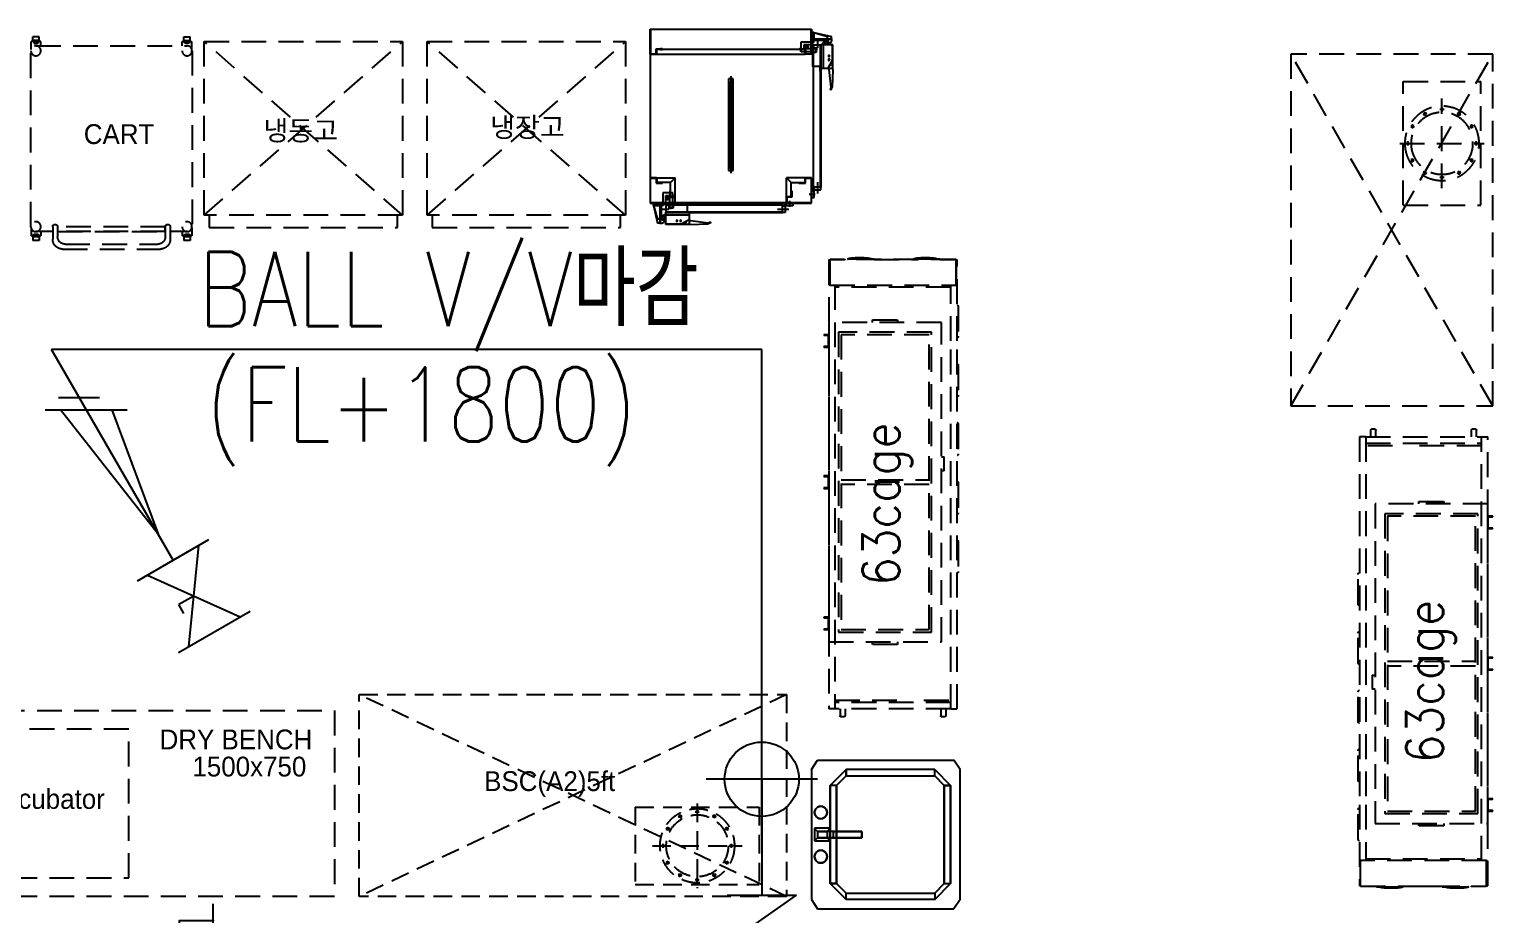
# Model space of a CAD drawing. Header units: millimetres. Extents: x 10903 to 284569, y 2319 to 62017.
# Drawn here: x 224348 to 230255, y 47173 to 50746 of the extents above; entities that cross this region are included whole.
import ezdxf
from ezdxf.enums import TextEntityAlignment as Align

# ---------------------------------------------------------------- set-up
doc = ezdxf.new("R2010")
doc.units = ezdxf.units.MM
for name, pattern in [('DASHED', [0.75, 0.5, -0.25]), ('DASHED2', [0.375, 0.25, -0.125]), ('HIDDEN', [0.375, 0.25, -0.125]), ('PHANTOM', [63.5, 31.75, -6.35, 6.35, -6.35, 6.35, -6.35])]:
    doc.linetypes.add(name, pattern=pattern)
for name, color, linetype in [('pipe', 3, 'Continuous'), ('UT GAS', 4, 'Continuous'), ('UTIL-AIR', 3, 'DASHED2'), ('UTIL-CO2', 2, 'Continuous'), ('UTIL-VACUUM', 7, 'HIDDEN'), ('기자재', 8, 'DASHED2'), ('빌트인', 8, 'Continuous'), ('장비', 8, 'Continuous')]:
    doc.layers.add(name, color=color, linetype=linetype)
doc.styles.add('GHS', font='ROMANS.shx', dxfattribs={"bigfont": 'whgtxt.shx'})
doc.styles.add('건축_4층$0$Gtx', font='')
doc.styles.add('으뜸체', font='simplex.shx', dxfattribs={"bigfont": 'whgtxt.shx'})
doc.styles.get('건축_4층$0$Gtx').set_extended_font_data('Dotum')

# ---------------------------------------------------------------- blocks, each defined once
blk = doc.blocks.new('BSC5FT')
at = {"layer": '기자재', "ltscale": 300}
for p, q in [((862.5, -407.5), (-862.5, 407.5)), ((862.5, 407.5), (-862.5, -407.5)), ((252.1, -46.5, 2807), (252.1, -359, 2807)), ((252.1, -46.5, 2807), (752.1, -46.5, 2807)), ((502.1, -32, 2807), (502.1, -373.6, 2807)), ((502.1, -57, 2807), (502.1, -73.6, 2807)), ((752.1, -46.5, 2807), (752.1, -359, 2807)), ((426.1, -87.9, 2807), (440.5, -79.5, 2807)), ((429.1, -76.5, 2807), (437.5, -90.9, 2807)), ((493.7, -65.3, 2807), (510.4, -65.3, 2807)), ((563.6, -79.5, 2807), (578, -87.9, 2807)), ((575, -76.5, 2807), (566.6, -90.9, 2807)), ((375.8, -129.9, 2807), (390.2, -138.2, 2807)), ((378.8, -141.3, 2807), (387.2, -126.8, 2807)), ((628.4, -129.9, 2807), (613.9, -138.2, 2807)), ((617, -126.8, 2807), (625.3, -141.3, 2807)), ((320.8, -202.8, 2807), (683.3, -202.8, 2807)), ((356.2, -202.8, 2807), (372.9, -202.8, 2807)), ((364.6, -211.1, 2807), (364.6, -194.5, 2807)), ((647.9, -202.8, 2807), (631.2, -202.8, 2807)), ((639.6, -194.5, 2807), (639.6, -211.1, 2807)), ((375.8, -275.7, 2807), (390.2, -267.4, 2807)), ((387.2, -278.8, 2807), (378.8, -264.3, 2807)), ((628.4, -275.7, 2807), (613.9, -267.4, 2807)), ((625.3, -264.3, 2807), (617, -278.8, 2807)), ((440.5, -326, 2807), (426.1, -317.7, 2807)), ((429.1, -329.1, 2807), (437.5, -314.6, 2807)), ((510.4, -340.3, 2807), (493.7, -340.3, 2807)), ((502.1, -348.6, 2807), (502.1, -332, 2807)), ((578, -317.7, 2807), (563.6, -326, 2807)), ((575, -329.1, 2807), (566.6, -314.6, 2807)), ((252.1, -359, 2807), (752.1, -359, 2807))]:
    blk.add_line(p, q, dxfattribs=at)
blk.add_lwpolyline([(-862.5, 407.5), (862.5, 407.5), (862.5, -407.5), (-862.5, -407.5)], close=True, dxfattribs=at)
for centre, radius in [((502.1, -202.8, 2807), 150), ((502.1, -202.8, 2807), 125), ((433.3, -83.7, 2807), 4.17), ((502.1, -65.3, 2807), 4.17), ((570.8, -83.7, 2807), 4.17), ((383, -134, 2807), 4.17), ((621.1, -134, 2807), 4.17), ((364.6, -202.8, 2807), 4.17), ((639.6, -202.8, 2807), 4.17), ((383, -271.5, 2807), 4.17), ((621.1, -271.5, 2807), 4.17), ((433.3, -321.9, 2807), 4.17), ((502.1, -340.3, 2807), 4.17), ((570.8, -321.9, 2807), 4.17)]:
    blk.add_circle(centre, radius, dxfattribs=at)
blk = doc.blocks.new('PI')
at = {"layer": 'UTIL-AIR', "color": 1, "linetype": 'Continuous'}
for p, q in [((0, 150), (0, -150)), ((150, 0), (-150, 0))]:
    blk.add_line(p, q, dxfattribs=at)
at = {"layer": 'UTIL-AIR', "color": 2, "linetype": 'Continuous'}
blk.add_circle((0, 0), 100, dxfattribs=at)
blk = doc.blocks.new('0S2c-M51-005-0-3층 UTILITY배관 평면도$0$SDFASFSDAF')
at = {"layer": 'pipe', "color": 2}
for p, q in [((0, 1.25), (0, -1.25)), ((0, 0.9), (2.5, -0.9)), ((2.5, 0.9), (0, -0.9)), ((2.5, 1.25), (2.5, -1.25))]:
    blk.add_line(p, q, dxfattribs=at)
blk = doc.blocks.new('SA20L')
at = {"color": 2, "linetype": 'Continuous'}
for p, q in [((1.591, 0.53), (0.53, 1.591)), ((0.53, -1.591), (1.591, -0.53))]:
    blk.add_line(p, q, dxfattribs=at)
at = {"color": 0, "linetype": 'Continuous'}
blk.add_lwpolyline([(1.061, -1.061), (0, 0), (1.061, 1.061)], dxfattribs=at)
at = {"color": 2, "linetype": 'Continuous'}
for p in [(1.061, 1.061), (1.061, -1.061)]:
    blk.add_point(p, dxfattribs=at)
blk = doc.blocks.new('PB3')
at = {"layer": '빌트인', "linetype": 'Continuous'}
for p, q in [((13, 711.2), (29, 783.2)), ((39, 783.2), (29, 783.2)), ((39, 711.2), (39, 783.2)), ((39, 782.2), (47, 782.2)), ((41, 782.2), (41, 767.2)), ((47, 782.2), (54.8, 778.3)), ((47, 767.2), (54.8, 771.1)), ((162, 787.9), (63, 787.9)), ((157, 787.9), (63, 787.9)), ((63, 787.9), (63, 739.9)), ((63, 782.6), (68, 784.9)), ((68, 784.9), (125, 784.9)), ((125, 784.9), (157, 767.9)), ((157, 739.9), (157, 787.9)), ((162, 772.9), (157, 767.9)), ((162, 787.9), (234, 785.9)), ((234, 781.9), (162, 772.9)), ((244, 780.9), (234, 785.9)), ((244, 777.9), (234, 781.9)), ((244, 780.9), (244, 777.9)), ((13, 711.2), (29, 766.2)), ((48, 711.2), (13, 711.2)), ((13, 711.2), (13, 701.2)), ((18, 711.2), (44, 711.2)), ((18, 711.2), (44, 711.2)), ((53, 711.2), (18, 711.2)), ((18, 711.2), (18, 701.2)), ((39, 766.2), (29, 766.2)), ((39, 711.2), (39, 766.2)), ((39, 765.2), (47, 765.2)), ((39, 750.2), (47, 750.2)), ((41, 765.2), (41, 750.2)), ((44, 767.2), (52, 767.2)), ((44.3, 726.2), (74.5, 726.2)), ((45, 767.2), (45, 711.2)), ((45, 750.2), (45, 711.2)), ((47, 765.2), (54.8, 761.3)), ((47, 763.9), (63, 763.9)), ((47, 750.2), (54.8, 754.1)), ((48, 701.2), (48, 711.2)), ((53, 701.2), (53, 711.2)), ((60, 745.9), (63, 745.9)), ((63, 748.9), (157, 748.9)), ((63, 739.9), (533, 739.9)), ((63, 707.9), (63, 739.9)), ((63, 739.9), (157, 739.9)), ((531.8, 738.7), (64.2, 738.7)), ((64.2, 738.7), (64.2, 709.1)), ((64.2, 709.1), (531.8, 709.1)), ((65, 715.1), (65, 703.2)), ((76.8, 721.6), (84.8, 721.6)), ((76.8, 721.6), (76.8, 707.9)), ((78, 720.4), (78, 707.9)), ((84.8, 720.4), (78, 720.4)), ((78, 719.2), (78, 720.4)), ((78, 720.4), (94.2, 720.4)), ((93, 719.2), (78, 719.2)), ((84.8, 721.6), (84.8, 720.4)), ((93, 707.9), (93, 719.2)), ((94.2, 720.4), (94.2, 709.1)), ((94.2, 709.1), (148.8, 709.1)), ((148.8, 709.1), (148.8, 738.7)), ((148.8, 738.7), (168.8, 738.7)), ((168.8, 737.5), (150, 737.5)), ((150, 737.5), (150, 707.9)), ((168.8, 738.7), (168.8, 737.5)), ((513, 726.2), (559.4, 726.2)), ((531.2, 726.2), (537.9, 726.2)), ((531.8, 709.1), (531.8, 738.7)), ((533, 739.9), (533, 707.9)), ((544, 739.2), (533, 739.2)), ((533, 739.2), (533, 713.2)), ((544, 739.2), (533, 739.2)), ((533, 739.2), (533, 713.2)), ((533, 713.2), (544, 713.2)), ((534, 701.2), (534, 713.2)), ((543, 701.2), (543, 713.2)), ((549.4, 711.2), (543, 711.2)), ((544, 713.2), (544, 739.2)), ((575.5, 712.2), (550, 712.2)), ((550, 712.2), (550, 701.2)), ((563, 717.1), (563, 692.4)), ((575.5, 701.2), (575.5, 712.2)), ((575.5, 701.2), (575.5, 712.2)), ((0, 701.2), (650, 701.2)), ((0, 100), (0, 701.2)), ((0, 701.2), (100, 701.2)), ((648.8, 700), (1.2, 700)), ((1.2, 700), (1.2, 100)), ((98.8, 700), (1.2, 700)), ((50.5, 700), (90.5, 700)), ((50.5, 700), (90.5, 700)), ((50.5, 660), (50.5, 700)), ((90.5, 660), (50.5, 660)), ((63, 707.9), (63, 670.9)), ((78, 707.9), (63, 707.9)), ((63, 670.9), (78, 670.9)), ((66, 678.5), (66, 684.5)), ((75, 684.5), (75, 678.5)), ((78, 670.9), (78, 707.9)), ((78.8, 652.4), (78.8, 677.4)), ((78.8, 677.4), (98.8, 677.4)), ((80, 652.4), (78.8, 652.4)), ((100, 676.2), (80, 676.2)), ((80, 676.2), (80, 652.4)), ((82, 675.2), (82, 618)), ((100, 675.2), (82, 675.2)), ((90.5, 700), (90.5, 660)), ((150, 707.9), (93, 707.9)), ((98.8, 677.4), (98.8, 700)), ((100, 701.2), (100, 676.2)), ((100, 675.2), (100, 600)), ((100, 675.2), (100, 600)), ((526, 700), (505.5, 700)), ((650, 701.2), (526, 701.2)), ((527.2, 700), (648.8, 700)), ((534, 701.2), (543, 701.2)), ((550, 702.2), (543, 702.2)), ((578, 701.2), (543, 701.2)), ((578, 701.2), (543, 701.2)), ((578, 701.2), (543, 701.2)), ((637, 701.2), (548, 701.2)), ((637, 701.2), (548, 701.2)), ((637, 701.2), (548, 701.2)), ((550, 701.2), (550, 676.2)), ((550, 701.2), (575.5, 701.2)), ((550, 701.2), (575.5, 701.2)), ((550, 676.2), (570, 676.2)), ((550, 675.2), (550, 600)), ((550, 675.2), (568, 675.2)), ((551.2, 677.4), (551.2, 700)), ((571.2, 677.4), (551.2, 677.4)), ((568, 675.2), (568, 618)), ((570, 676.2), (570, 652.4)), ((570, 652.4), (571.2, 652.4)), ((571.2, 652.4), (571.2, 677.4)), ((665.9, 667), (641.2, 667)), ((648.8, 601.2), (648.8, 700)), ((650, 701.2), (650, 600)), ((650, 679.5), (661, 679.5)), ((650, 654), (650, 679.5)), ((650, 679.5), (661, 679.5)), ((650, 654), (650, 679.5)), ((661, 654), (650, 654)), ((651, 654), (651, 647)), ((660, 653.4), (660, 647)), ((661, 679.5), (661, 654)), ((675, 617), (675, 663.4)), ((1.2, 601.2), (23.8, 601.2)), ((25, 600), (1.2, 600)), ((23.8, 621.2), (50, 621.2)), ((23.8, 601.2), (23.8, 621.2)), ((25, 620), (25, 600)), ((50, 620), (25, 620)), ((25, 618), (25, 600)), ((82, 618), (26, 618)), ((26, 600), (26, 618)), ((26, 600), (100, 600)), ((26, 600), (100, 600)), ((50, 621.2), (50, 620)), ((100, 600), (82, 618)), ((100, 600), (82, 618)), ((550, 600), (568, 618)), ((624, 600), (550, 600)), ((568, 618), (624, 618)), ((600, 621.2), (626.2, 621.2)), ((600, 620), (600, 621.2)), ((625, 620), (600, 620)), ((624, 600), (624, 618)), ((625, 600), (625, 620)), ((625, 600), (625, 618)), ((650, 600), (625, 600)), ((626.2, 621.2), (626.2, 601.2)), ((626.2, 601.2), (648.8, 601.2)), ((650, 638), (650, 647)), ((650, 647), (662, 647)), ((650, 638), (662, 638)), ((688.7, 637), (656.7, 637)), ((657.9, 635.8), (687.5, 635.8)), ((657.9, 64.2), (657.9, 635.8)), ((662, 648), (688, 648)), ((662, 637), (662, 648)), ((688, 637), (662, 637)), ((688, 637), (662, 637)), ((675, 635.2), (675, 641.9)), ((687.5, 635.8), (687.5, 64.2)), ((688, 648), (688, 637)), ((688, 648), (688, 637)), ((688.7, 63), (688.7, 637)), ((315.7, 570.2), (334.3, 570.2)), ((315.7, 200.5), (315.7, 570.2)), ((315.7, 557.3), (334.3, 557.3)), ((319, 554.1), (331, 554.1)), ((319, 216.6), (319, 554.1)), ((325, 189.9), (325, 580.8)), ((331, 554.1), (331, 216.6)), ((334.3, 570.2), (334.3, 200.5)), ((729.7, 244), (726.7, 244)), ((726.7, 244), (730.7, 234)), ((729.7, 244), (734.7, 234)), ((334.3, 213.4), (315.7, 213.4)), ((334.3, 200.5), (315.7, 200.5)), ((331, 216.6), (319, 216.6)), ((730.7, 234), (721.7, 162)), ((736.7, 162), (734.7, 234)), ((656.7, 150), (656.7, 93)), ((686.3, 150), (656.7, 150)), ((657.9, 148.8), (687.5, 148.8)), ((657.9, 94.2), (657.9, 148.8)), ((686.3, 168.8), (686.3, 150)), ((687.5, 168.8), (686.3, 168.8)), ((687.5, 148.8), (687.5, 168.8)), ((688.7, 157), (736.7, 157)), ((688.7, 63), (688.7, 157)), ((697.7, 63), (697.7, 157)), ((721.7, 162), (716.7, 157)), ((733.7, 125), (716.7, 157)), ((733.7, 68), (733.7, 125)), ((736.7, 162), (736.7, 63)), ((736.7, 157), (736.7, 63)), ((0, 0), (0, 100)), ((25, 100), (0, 100)), ((0, 100), (0, 0)), ((0.1, 100), (25, 100)), ((1.2, 98.8), (1.2, 1.2)), ((1.2, 1.2), (1.2, 98.8)), ((1.2, 98.8), (23.8, 98.8)), ((23.8, 98.8), (23.8, 78.8)), ((23.8, 78.8), (48.8, 78.8)), ((25, 100), (625, 100)), ((25, 82), (25, 100)), ((25, 80), (25, 100)), ((625, 82), (25, 82)), ((48.8, 80), (25, 80)), ((43.8, 75.6), (43.8, 86.2)), ((48.8, 80), (48.8, 78.8)), ((625, 80), (601.2, 80)), ((601.2, 80), (601.2, 78.8)), ((601.2, 78.8), (626.2, 78.8)), ((606.2, 73.8), (606.2, 89.2)), ((608.8, 90.5), (608.8, 50.5)), ((648.8, 90.5), (608.8, 90.5)), ((619.7, 78), (656.7, 78)), ((619.7, 63), (619.7, 78)), ((656.7, 63), (619.7, 63)), ((625, 100), (625, 82)), ((650, 100), (625, 100)), ((625, 100), (625, 80)), ((626.2, 78.8), (626.2, 98.8)), ((626.2, 98.8), (648.8, 98.8)), ((633.3, 75), (627.3, 75)), ((627.3, 66), (633.3, 66)), ((648.8, 98.8), (648.8, 1.2)), ((648.8, 50.5), (648.8, 90.5)), ((650, 0), (650, 100)), ((663.9, 65), (652, 65)), ((656.7, 93), (668, 93)), ((669.2, 78), (656.7, 78)), ((656.7, 78), (656.7, 63)), ((670.4, 76.8), (656.7, 76.8)), ((656.7, 63), (688.7, 63)), ((669.2, 94.2), (657.9, 94.2)), ((687.5, 64.2), (657.9, 64.2)), ((668, 93), (668, 78)), ((668, 78), (669.2, 78)), ((669.2, 78), (669.2, 94.2)), ((669.2, 84.8), (669.2, 78)), ((670.4, 84.8), (669.2, 84.8)), ((670.4, 76.8), (670.4, 84.8)), ((675, 44.3), (675, 74.5)), ((736.7, 63), (688.7, 63)), ((694.7, 60), (694.7, 63)), ((712.7, 47), (712.7, 63)), ((731.4, 63), (733.7, 68)), ((0, 18), (0, 53)), ((0, 13), (0, 48)), ((0, 0), (650, 0)), ((648.8, 1.2), (1.2, 1.2)), ((608.8, 50.5), (648.8, 50.5)), ((650, 53), (660, 53)), ((650, 18), (650, 53)), ((650, 48), (660, 48)), ((650, 13), (650, 48)), ((660, 18), (650, 18)), ((660, 13), (650, 13)), ((660, 53), (660, 18)), ((660, 48), (660, 13)), ((699, 45), (660, 45)), ((716, 45), (660, 45)), ((660, 18), (660, 44)), ((660, 18), (660, 44)), ((660, 39), (715, 39)), ((660, 39), (732, 39)), ((660, 13), (715, 29)), ((660, 13), (732, 29)), ((699, 47), (702.9, 54.8)), ((699, 39), (699, 47)), ((714, 41), (699, 41)), ((714, 47), (710.1, 54.8)), ((714, 39), (714, 47)), ((715, 39), (715, 29)), ((716, 47), (719.9, 54.8)), ((716, 44), (716, 52)), ((731, 41), (716, 41)), ((731, 47), (727.1, 54.8)), ((731, 39), (731, 47)), ((732, 39), (732, 29))]:
    blk.add_line(p, q, dxfattribs=at)
for centre in [(108, 772.9), (123, 772.9), (142.5, 778.4), (721.7, 123), (727.2, 142.5), (721.7, 108)]:
    blk.add_circle(centre, 2.5, dxfattribs=at)
for centre, radius, start, end in [((53, 774.7), 4, 291.75905, 68.24095), ((65, 763.2), 18, 177.7639, 253.94207), ((53, 757.7), 4, 291.75905, 68.24095), ((70.5, 684.5), 4.5, 0, 180), ((70.5, 678.5), 4.5, 180, 0), ((627.3, 70.5), 4.5, 90, 270), ((633.3, 70.5), 4.5, 270, 90), ((712, 65), 18, 196.05793, 272.2361), ((706.5, 53), 4, 21.75905, 158.24095), ((723.5, 53), 4, 21.75905, 158.24095)]:
    blk.add_arc(centre, radius, start, end, dxfattribs=at)
blk = doc.blocks.new('SINK2')
at = {"layer": '빌트인'}
for p, q in [((-261.9, 600), (-300, 574.6)), ((-261.9, 600), (261.9, 600)), ((261.9, 600), (300, 574.6)), ((-300, 25.4), (-300, 574.6)), ((-198.2, 561.9), (-261.9, 498.2)), ((-261.9, 498.2), (-198.2, 561.9)), ((-236.4, 498.2), (-198.2, 536.4)), ((-198.2, 536.4), (-236.4, 498.2)), ((198.2, 561.9), (-198.2, 561.9)), ((-198.2, 561.9), (198.2, 561.9)), ((-198.2, 536.4), (-198.2, 561.9)), ((-198.2, 536.4), (-198.2, 561.9)), ((-198.2, 536.4), (198.2, 536.4)), ((198.2, 536.4), (-198.2, 536.4)), ((261.9, 498.2), (198.2, 561.9)), ((198.2, 561.9), (198.2, 536.4)), ((261.9, 498.2), (198.2, 561.9)), ((198.2, 536.4), (198.2, 561.9)), ((236.4, 498.2), (198.2, 536.4)), ((198.2, 536.4), (236.4, 498.2)), ((300, 25.4), (300, 574.6)), ((-261.9, 498.2), (-261.9, 140.1)), ((-261.9, 498.2), (-261.9, 140.1)), ((-236.4, 498.2), (-261.9, 498.2)), ((-236.4, 498.2), (-261.9, 498.2)), ((-236.4, 140.1), (-236.4, 498.2)), ((-236.4, 140.1), (-236.4, 498.2)), ((236.4, 140.1), (236.4, 498.2)), ((236.4, 498.2), (261.9, 498.2)), ((236.4, 140.1), (236.4, 498.2)), ((236.4, 498.2), (261.9, 498.2)), ((261.9, 498.2), (261.9, 140.1)), ((261.9, 498.2), (261.9, 140.1)), ((-12.8, 203.6), (-12.8, 89.1)), ((12.8, 203.6), (-12.8, 203.6)), ((-12.8, 203.6), (-12.8, 101.8)), ((12.8, 203.6), (-12.8, 203.6)), ((-12.8, 203.6), (12.8, 203.6)), ((12.8, 203.6), (-12.8, 203.6)), ((-12.8, 203.6), (-12.8, 101.8)), ((-12.8, 89.1), (-12.8, 203.6)), ((12.8, 89.1), (12.8, 203.6)), ((12.8, 101.8), (12.8, 203.6)), ((12.8, 203.6), (12.8, 101.8)), ((12.8, 89.1), (12.8, 203.6)), ((-261.9, 140.1), (-198.2, 76.4)), ((-261.9, 140.1), (-236.4, 140.1)), ((-198.2, 76.4), (-261.9, 140.1)), ((-261.9, 140.1), (-236.4, 140.1)), ((-198.2, 101.8), (-236.4, 140.1)), ((-236.4, 140.1), (-198.2, 101.8)), ((198.2, 76.4), (261.9, 140.1)), ((236.4, 140.1), (198.2, 101.8)), ((261.9, 140.1), (198.2, 76.4)), ((198.2, 101.8), (236.4, 140.1)), ((261.9, 140.1), (236.4, 140.1)), ((236.4, 140.1), (261.9, 140.1)), ((198.2, 101.8), (-198.2, 101.8)), ((-198.2, 101.8), (198.2, 101.8)), ((-198.2, 76.4), (-198.2, 101.8)), ((-198.2, 101.8), (-198.2, 76.4)), ((-198.2, 76.4), (198.2, 76.4)), ((198.2, 76.4), (-198.2, 76.4)), ((-101.8, 60.2), (-107.1, 56.2)), ((-107.1, 56.2), (-101.8, 60.2)), ((-101.8, 60.2), (-107.1, 56.2)), ((-107.1, 56.2), (-101.8, 60.2)), ((-95.6, 62.8), (-101.8, 60.2)), ((-101.8, 60.2), (-95.6, 62.8)), ((-95.6, 62.8), (-101.8, 60.2)), ((-101.8, 60.2), (-95.6, 62.8)), ((-89.1, 63.6), (-95.6, 62.8)), ((-95.6, 62.8), (-89.1, 63.6)), ((-89.1, 63.6), (-95.6, 62.8)), ((-95.6, 62.8), (-89.1, 63.6)), ((-82.5, 62.8), (-89.1, 63.6)), ((-82.5, 62.8), (-89.1, 63.6)), ((-89.1, 63.6), (-82.5, 62.8)), ((-82.5, 62.8), (-89.1, 63.6)), ((-76.3, 60.2), (-82.5, 62.8)), ((-82.5, 62.8), (-76.3, 60.2)), ((-76.3, 60.2), (-82.5, 62.8)), ((-82.5, 62.8), (-76.3, 60.2)), ((-71.1, 56.2), (-76.3, 60.2)), ((-76.3, 60.2), (-71.1, 56.2)), ((-71.1, 56.2), (-76.3, 60.2)), ((-76.3, 60.2), (-71.1, 56.2)), ((-12.8, 63.6), (-25.4, 76.4)), ((-25.4, 76.4), (25.4, 76.4)), ((-25.4, 76.4), (-12.8, 63.6)), ((-25.4, 12.8), (-25.4, 76.4)), ((12.8, 101.8), (-12.8, 101.8)), ((-12.8, 101.8), (12.8, 101.8)), ((-12.8, 63.6), (-12.8, 101.8)), ((-12.8, 101.8), (-12.8, 89.1)), ((-12.8, 101.8), (-12.8, 89.1)), ((-12.8, 63.6), (-12.8, 101.8)), ((-12.8, 89.1), (12.8, 89.1)), ((-12.8, 89.1), (12.8, 89.1)), ((-12.8, 25.4), (-12.8, 89.1)), ((-12.8, 89.1), (-12.8, 25.4)), ((12.8, 63.6), (-12.8, 63.6)), ((12.8, 63.6), (-12.8, 63.6)), ((-12.8, 25.4), (-12.8, 63.6)), ((12.8, 101.8), (12.8, 63.6)), ((12.8, 89.1), (12.8, 101.8)), ((12.8, 101.8), (12.8, 63.6)), ((12.8, 101.8), (12.8, 89.1)), ((12.8, 89.1), (12.8, 25.4)), ((12.8, 89.1), (12.8, 25.4)), ((25.4, 76.4), (12.8, 63.6)), ((12.8, 63.6), (25.4, 76.4)), ((12.8, 25.4), (12.8, 63.6)), ((25.4, 76.4), (25.4, 12.8)), ((76.3, 60.2), (71.1, 56.2)), ((71.1, 56.2), (76.3, 60.2)), ((76.3, 60.2), (71.1, 56.2)), ((71.1, 56.2), (76.3, 60.2)), ((82.5, 62.8), (76.3, 60.2)), ((76.3, 60.2), (82.5, 62.8)), ((82.5, 62.8), (76.3, 60.2)), ((76.3, 60.2), (82.5, 62.8)), ((89.1, 63.6), (82.5, 62.8)), ((82.5, 62.8), (89.1, 63.6)), ((89.1, 63.6), (82.5, 62.8)), ((82.5, 62.8), (89.1, 63.6)), ((95.6, 62.8), (89.1, 63.6)), ((89.1, 63.6), (95.6, 62.8)), ((95.6, 62.8), (89.1, 63.6)), ((89.1, 63.6), (95.6, 62.8)), ((101.8, 60.2), (95.6, 62.8)), ((95.6, 62.8), (101.8, 60.2)), ((101.8, 60.2), (95.6, 62.8)), ((95.6, 62.8), (101.8, 60.2)), ((107.1, 56.2), (101.8, 60.2)), ((101.8, 60.2), (107.1, 56.2)), ((107.1, 56.2), (101.8, 60.2)), ((101.8, 60.2), (107.1, 56.2)), ((198.2, 101.8), (198.2, 76.4)), ((198.2, 101.8), (198.2, 76.4)), ((-261.9, 0), (-300, 25.4)), ((261.9, 0), (-261.9, 0)), ((-113.7, 44.8), (-114.5, 38.2)), ((-114.5, 38.2), (-113.7, 44.8)), ((-113.7, 44.8), (-114.5, 38.2)), ((-114.5, 38.2), (-113.7, 44.8)), ((-114.5, 38.2), (-113.7, 31.6)), ((-113.7, 31.6), (-114.5, 38.2)), ((-114.5, 38.2), (-113.7, 31.6)), ((-113.7, 31.6), (-114.5, 38.2)), ((-111.1, 51), (-113.7, 44.8)), ((-113.7, 44.8), (-111.1, 51)), ((-111.1, 51), (-113.7, 44.8)), ((-113.7, 44.8), (-111.1, 51)), ((-113.7, 31.6), (-111.1, 25.4)), ((-111.1, 25.4), (-113.7, 31.6)), ((-113.7, 31.6), (-111.1, 25.4)), ((-111.1, 25.4), (-113.7, 31.6)), ((-107.1, 56.2), (-111.1, 51)), ((-111.1, 51), (-107.1, 56.2)), ((-107.1, 56.2), (-111.1, 51)), ((-111.1, 51), (-107.1, 56.2)), ((-111.1, 25.4), (-107.1, 20.2)), ((-107.1, 20.2), (-111.1, 25.4)), ((-111.1, 25.4), (-107.1, 20.2)), ((-107.1, 20.2), (-111.1, 25.4)), ((-107.1, 20.2), (-101.8, 16.2)), ((-101.8, 16.2), (-107.1, 20.2)), ((-107.1, 20.2), (-101.8, 16.2)), ((-101.8, 16.2), (-107.1, 20.2)), ((-101.8, 16.2), (-95.6, 13.6)), ((-95.6, 13.6), (-101.8, 16.2)), ((-101.8, 16.2), (-95.6, 13.6)), ((-95.6, 13.6), (-101.8, 16.2)), ((-95.6, 13.6), (-89.1, 12.8)), ((-89.1, 12.8), (-95.6, 13.6)), ((-95.6, 13.6), (-89.1, 12.8)), ((-89.1, 12.8), (-95.6, 13.6)), ((-89.1, 12.8), (-82.5, 13.6)), ((-82.5, 13.6), (-89.1, 12.8)), ((-89.1, 12.8), (-82.5, 13.6)), ((-82.5, 13.6), (-89.1, 12.8)), ((-82.5, 13.6), (-76.3, 16.2)), ((-76.3, 16.2), (-82.5, 13.6)), ((-82.5, 13.6), (-76.3, 16.2)), ((-76.3, 16.2), (-82.5, 13.6)), ((-76.3, 16.2), (-71.1, 20.2)), ((-71.1, 20.2), (-76.3, 16.2)), ((-76.3, 16.2), (-71.1, 20.2)), ((-71.1, 20.2), (-76.3, 16.2)), ((-67.1, 51), (-71.1, 56.2)), ((-71.1, 56.2), (-67.1, 51)), ((-67.1, 51), (-71.1, 56.2)), ((-71.1, 56.2), (-67.1, 51)), ((-71.1, 20.2), (-67.1, 25.4)), ((-67.1, 25.4), (-71.1, 20.2)), ((-71.1, 20.2), (-67.1, 25.4)), ((-67.1, 25.4), (-71.1, 20.2)), ((-64.5, 44.8), (-67.1, 51)), ((-67.1, 51), (-64.5, 44.8)), ((-64.5, 44.8), (-67.1, 51)), ((-67.1, 51), (-64.5, 44.8)), ((-67.1, 25.4), (-64.5, 31.6)), ((-64.5, 31.6), (-67.1, 25.4)), ((-67.1, 25.4), (-64.5, 31.6)), ((-64.5, 31.6), (-67.1, 25.4)), ((-63.6, 38.2), (-64.5, 44.8)), ((-64.5, 44.8), (-63.6, 38.2)), ((-63.6, 38.2), (-64.5, 44.8)), ((-64.5, 44.8), (-63.6, 38.2)), ((-64.5, 31.6), (-63.6, 38.2)), ((-63.6, 38.2), (-64.5, 31.6)), ((-64.5, 31.6), (-63.6, 38.2)), ((-63.6, 38.2), (-64.5, 31.6)), ((-12.8, 25.4), (-25.4, 12.8)), ((-12.8, 25.4), (-25.4, 12.8)), ((25.4, 12.8), (-25.4, 12.8)), ((12.8, 25.4), (-12.8, 25.4)), ((12.8, 25.4), (-12.8, 25.4)), ((12.8, 25.4), (25.4, 12.8)), ((12.8, 25.4), (25.4, 12.8)), ((63.6, 38.2), (64.5, 44.8)), ((64.5, 44.8), (63.6, 38.2)), ((63.6, 38.2), (64.5, 44.8)), ((64.5, 44.8), (63.6, 38.2)), ((63.6, 38.2), (64.5, 31.6)), ((64.5, 31.6), (63.6, 38.2)), ((63.6, 38.2), (64.5, 31.6)), ((64.5, 31.6), (63.6, 38.2)), ((67.1, 51), (64.5, 44.8)), ((64.5, 44.8), (67.1, 51)), ((67.1, 51), (64.5, 44.8)), ((64.5, 44.8), (67.1, 51)), ((64.5, 31.6), (67.1, 25.4)), ((67.1, 25.4), (64.5, 31.6)), ((64.5, 31.6), (67.1, 25.4)), ((67.1, 25.4), (64.5, 31.6)), ((71.1, 56.2), (67.1, 51)), ((67.1, 51), (71.1, 56.2)), ((71.1, 56.2), (67.1, 51)), ((67.1, 51), (71.1, 56.2)), ((67.1, 25.4), (71.1, 20.2)), ((71.1, 20.2), (67.1, 25.4)), ((67.1, 25.4), (71.1, 20.2)), ((71.1, 20.2), (67.1, 25.4)), ((71.1, 20.2), (76.3, 16.2)), ((76.3, 16.2), (71.1, 20.2)), ((71.1, 20.2), (76.3, 16.2)), ((76.3, 16.2), (71.1, 20.2)), ((76.3, 16.2), (82.5, 13.6)), ((82.5, 13.6), (76.3, 16.2)), ((76.3, 16.2), (82.5, 13.6)), ((82.5, 13.6), (76.3, 16.2)), ((82.5, 13.6), (89.1, 12.8)), ((89.1, 12.8), (82.5, 13.6)), ((82.5, 13.6), (89.1, 12.8)), ((89.1, 12.8), (82.5, 13.6)), ((89.1, 12.8), (95.6, 13.6)), ((95.6, 13.6), (89.1, 12.8)), ((89.1, 12.8), (95.6, 13.6)), ((95.6, 13.6), (89.1, 12.8)), ((95.6, 13.6), (101.8, 16.2)), ((101.8, 16.2), (95.6, 13.6)), ((95.6, 13.6), (101.8, 16.2)), ((101.8, 16.2), (95.6, 13.6)), ((101.8, 16.2), (107.1, 20.2)), ((107.1, 20.2), (101.8, 16.2)), ((101.8, 16.2), (107.1, 20.2)), ((107.1, 20.2), (101.8, 16.2)), ((111.1, 51), (107.1, 56.2)), ((107.1, 56.2), (111.1, 51)), ((111.1, 51), (107.1, 56.2)), ((107.1, 56.2), (111.1, 51)), ((107.1, 20.2), (111.1, 25.4)), ((111.1, 25.4), (107.1, 20.2)), ((107.1, 20.2), (111.1, 25.4)), ((111.1, 25.4), (107.1, 20.2)), ((113.7, 44.8), (111.1, 51)), ((111.1, 51), (113.7, 44.8)), ((113.7, 44.8), (111.1, 51)), ((111.1, 51), (113.7, 44.8)), ((111.1, 25.4), (113.7, 31.6)), ((113.7, 31.6), (111.1, 25.4)), ((111.1, 25.4), (113.7, 31.6)), ((113.7, 31.6), (111.1, 25.4)), ((114.5, 38.2), (113.7, 44.8)), ((113.7, 44.8), (114.5, 38.2)), ((114.5, 38.2), (113.7, 44.8)), ((113.7, 44.8), (114.5, 38.2)), ((113.7, 31.6), (114.5, 38.2)), ((114.5, 38.2), (113.7, 31.6)), ((113.7, 31.6), (114.5, 38.2)), ((114.5, 38.2), (113.7, 31.6)), ((261.9, 0), (300, 25.4))]:
    blk.add_line(p, q, dxfattribs=at)
blk = doc.blocks.new('IVC-S70')
at = {"layer": '빌트인', "linetype": 'DASHED', "ltscale": 200}
for p, q in [((-605, 247.5), (-603, 247.5)), ((-605, 227.5), (-605, 247.5)), ((-603, 247.5), (-603, 229.5)), ((-557, 247.5), (-555, 247.5)), ((-557, 229.5), (-557, 247.5)), ((-555, 247.5), (-555, 227.5)), ((-35, 247.5), (-33, 247.5)), ((-35, 227.5), (-35, 247.5)), ((-33, 247.5), (-33, 229.5)), ((13, 247.5), (15, 247.5)), ((13, 229.5), (13, 247.5)), ((15, 247.5), (15, 227.5)), ((535, 247.5), (537, 247.5)), ((535, 227.5), (535, 247.5)), ((537, 247.5), (537, 229.5)), ((583, 229.5), (583, 247.5)), ((583, 247.5), (585, 247.5)), ((585, 247.5), (585, 227.5)), ((-909.1, 220.7), (-908.1, 220.7)), ((-909.1, 220.7), (-909.1, 161.1)), ((-908.1, 221.7), (-907.1, 221.7)), ((-908.1, -284.6), (-908.1, 221.7)), ((-907.1, 221.7), (-908.1, 221.7)), ((-907.1, 227.5), (905, 227.5)), ((-907.1, 225), (-907.1, 227.5)), ((-907.1, 225), (-907.1, 222.4)), ((-805.1, 225), (-907.1, 225)), ((-907.1, 222.7), (-806.1, 222.7)), ((-907.1, 222.7), (-907.1, 221.7)), ((-907.1, 222.4), (-907.1, 221.7)), ((-809.1, 222.4), (-905.1, 222.4)), ((-807.1, 225), (-807.1, 222.7)), ((-806.1, 222.7), (-806.1, 221.7)), ((-806.1, 222.4), (-805.1, 222.4)), ((-805.1, 221.7), (-806.1, 221.7)), ((-805.1, 221.7), (-805.1, 225)), ((-805.1, 221.7), (-805.1, -284.6)), ((-805.1, 202.1), (905, 202.1)), ((-797.1, -265.2), (-797.1, 202.1)), ((-655, 227.5), (635, 227.5)), ((-655, -227.5), (-655, 227.5)), ((-615, -187.5), (-615, 187.5)), ((-615, 187.5), (595, 187.5)), ((-555, 227.5), (-605, 227.5)), ((-605, -177.5), (-605, 177.5)), ((-605, 177.5), (585, 177.5)), ((-603, 229.5), (-557, 229.5)), ((15, 227.5), (-35, 227.5)), ((-33, 229.5), (13, 229.5)), ((-20, 177.5), (-20, -177.5)), ((0, -177.5), (0, 177.5)), ((585, 227.5), (535, 227.5)), ((537, 229.5), (583, 229.5)), ((585, 177.5), (585, -177.5)), ((595, 187.5), (595, -187.5)), ((635, 227.5), (635, -227.5)), ((869.6, 202.1), (869.6, -55.5)), ((879.6, -265.2), (879.6, 202.1)), ((905, 202.1), (905, 227.5)), ((905, -265.2), (905, 202.1)), ((905, 181.5), (932.6, 181.5)), ((-910.1, 43.6), (-910.1, 161.1)), ((-908.1, 161.1), (-910.1, 161.1)), ((-910.1, 53.7), (-910.1, 151)), ((-910.1, 151), (-910.1, 151)), ((905, 161.5), (932.6, 161.5)), ((937.6, 166.5), (937.6, 176.5)), ((-910.1, 53.7), (-910.1, 53.7)), ((-910.1, 43.6), (-908.1, 43.6)), ((-909.1, 43.6), (-909.1, -132.2)), ((-665, 50.8), (-665, -50.8)), ((-655, 50.8), (-665, 50.8)), ((645, 50.8), (635, 50.8)), ((645, -50.8), (645, 50.8)), ((-665, -50.8), (-655, -50.8)), ((635, -50.8), (645, -50.8)), ((-910.1, -221.5), (-910.1, -104)), ((-908.1, -104), (-910.1, -104)), ((-910.1, -211.4), (-910.1, -114.1)), ((-910.1, -114.1), (-910.1, -114.1)), ((869.6, -157.1), (869.6, -265.2)), ((-910.1, -211.4), (-910.1, -211.4)), ((-910.1, -221.5), (-908.1, -221.5)), ((-909.1, -221.5), (-909.1, -285.6)), ((635, -227.5), (-655, -227.5)), ((595, -187.5), (-615, -187.5)), ((585, -177.5), (-605, -177.5)), ((-112.8, -227.5), (-112.8, -238.5)), ((-56.4, -238.5), (-56.4, -227.5)), ((905, -224.8), (932.6, -224.8)), ((937.6, -239.8), (937.6, -229.8)), ((-909.1, -285.6), (-908.1, -285.6)), ((-908.1, -284.6), (-907.1, -284.6)), ((-908.1, -284.6), (-908.1, -285.6)), ((-908.1, -286.6), (-908.1, -285.6)), ((-908.1, -285.6), (-907.1, -285.6)), ((-908.1, -286.6), (-907.1, -286.6)), ((-907.1, -285.6), (-907.1, -284.6)), ((-907.1, -285.6), (-907.1, -285.6)), ((-907.1, -285.6), (-907.1, -288.1)), ((-905.1, -285.6), (-907.1, -285.6)), ((-907.1, -288.1), (-907.1, -290.6)), ((-805.1, -288.1), (-907.1, -288.1)), ((-579.9, -290.6), (-907.1, -290.6)), ((-905.1, -285.6), (-809.1, -285.6)), ((-806.1, -285.6), (-809.1, -285.6)), ((-807.1, -285.6), (-807.1, -288.1)), ((-806.1, -285.6), (-806.1, -284.6)), ((-805.1, -284.6), (-806.1, -284.6)), ((-806.1, -285.6), (-806.1, -284.6)), ((-806.1, -285.6), (-805.1, -285.6)), ((-579.9, -265.2), (-805.1, -265.2)), ((-805.1, -284.6), (-805.1, -288.1)), ((905, -265.2), (-579.9, -265.2)), ((905, -290.6), (-579.9, -290.6)), ((-56.4, -238.5), (-112.8, -238.5)), ((905, -244.8), (932.6, -244.8)), ((905, -265.2), (905, -290.6)), ((-718.2, -295.6), (-598.7, -295.6)), ((-718.2, -295.7), (-598.7, -295.7)), ((-718.1, -295.6), (-599.9, -295.6)), ((-718.1, -295.7), (-599.9, -295.7)), ((-480.8, -295.6), (-361.3, -295.6)), ((-480.8, -295.7), (-361.3, -295.7)), ((-243.6, -295.6), (-124.1, -295.6)), ((-243.6, -295.7), (-124.1, -295.7)), ((-6.4, -295.6), (113.1, -295.6)), ((-6.4, -295.7), (113.1, -295.7)), ((230.9, -295.6), (350.4, -295.6)), ((230.9, -295.7), (350.4, -295.7))]:
    blk.add_line(p, q, dxfattribs=at)
for centre, radius, start, end in [((-905.1, 220.4), 2, 147.48081, 154.92882), ((932.6, 176.5), 5, 0, 90), ((932.6, 166.5), 5, 270, 0), ((932.6, -229.8), 5, 0, 90), ((-905.1, -283.6), 2, 207.89251, 209.18432), ((-905.1, -283.6), 2, 222.13203, 270), ((-718.2, -288.2), 7.5, 199.17555, 270), ((-718.1, -288.2), 7.5, 199.17555, 270), ((-718.2, -288.2), 7.4, 199.44503, 270), ((-718.1, -288.2), 7.4, 199.44503, 270), ((-598.7, -288.2), 7.5, 270, 340.82445), ((-598.7, -288.2), 7.4, 270, 340.55497), ((-480.8, -288.2), 7.5, 199.17555, 270), ((-480.8, -288.2), 7.4, 199.44503, 270), ((-361.3, -288.2), 7.5, 270, 340.82445), ((-361.3, -288.2), 7.4, 270, 340.55497), ((-243.6, -288.2), 7.5, 199.17555, 270), ((-243.6, -288.2), 7.4, 199.44503, 270), ((-124.1, -288.2), 7.5, 270, 340.82445), ((-124.1, -288.2), 7.4, 270, 340.55497), ((-6.4, -288.2), 7.5, 199.17555, 270), ((-6.4, -288.2), 7.4, 199.44503, 270), ((113.1, -288.2), 7.5, 270, 340.82445), ((113.1, -288.2), 7.4, 270, 340.55497), ((230.9, -288.2), 7.5, 199.17555, 270), ((230.9, -288.2), 7.4, 199.44503, 270), ((350.4, -288.2), 7.5, 270, 340.82445), ((350.4, -288.2), 7.4, 270, 340.55497), ((932.6, -239.8), 5, 270, 0)]:
    blk.add_arc(centre, radius, start, end, dxfattribs=at)
for points, knots in [([(-906.1, 220.7), (-906.3, 220.7), (-906.6, 220.8), (-907.1, 221), (-907.3, 221.1), (-907.7, 221.2), (-907.8, 221.3), (-908, 221.5), (-908.1, 221.6), (-908.1, 221.7)], [0, 0, 0, 0, 0.25, 0.25, 0.5, 0.5, 0.75, 0.75, 1, 1, 1, 1]), ([(-907.1, 222.7), (-907, 222.7), (-906.9, 222.6), (-906.7, 222.4), (-906.7, 222.3), (-906.5, 221.9), (-906.4, 221.7), (-906.2, 221.2), (-906.2, 220.9), (-906.1, 220.7)], [0, 0, 0, 0, 0.25, 0.25, 0.5, 0.5, 0.75, 0.75, 1, 1, 1, 1]), ([(-907.1, 221.7), (-907, 221.7), (-906.9, 221.6), (-906.7, 221.5), (-906.7, 221.5), (-906.5, 221.3), (-906.4, 221.2), (-906.2, 220.9), (-906.2, 220.8), (-906.1, 220.7)], [0, 0, 0, 0, 0.25, 0.25, 0.5, 0.5, 0.75, 0.75, 1, 1, 1, 1]), ([(-807.1, 220.7), (-807, 220.9), (-806.9, 221.2), (-806.7, 221.7), (-806.7, 221.9), (-806.5, 222.3), (-806.4, 222.4), (-806.2, 222.6), (-806.2, 222.7), (-806.1, 222.7)], [0, 0, 0, 0, 0.25, 0.25, 0.5, 0.5, 0.75, 0.75, 1, 1, 1, 1]), ([(-807.1, 220.7), (-807, 220.8), (-806.9, 220.9), (-806.7, 221.2), (-806.7, 221.3), (-806.5, 221.5), (-806.4, 221.5), (-806.2, 221.6), (-806.2, 221.7), (-806.1, 221.7)], [0, 0, 0, 0, 0.25, 0.25, 0.5, 0.5, 0.75, 0.75, 1, 1, 1, 1]), ([(-806.1, 221.7), (-806.1, 221.6), (-806.1, 221.5), (-806.2, 221.3), (-806.3, 221.2), (-806.5, 221.1), (-806.6, 221), (-806.8, 220.8), (-806.9, 220.7), (-807.1, 220.7)], [0, 0, 0, 0, 0.25, 0.25, 0.5, 0.5, 0.75, 0.75, 1, 1, 1, 1]), ([(-805.1, 221.7), (-805.1, 221.6), (-805.1, 221.5), (-805.3, 221.3), (-805.5, 221.2), (-805.9, 221.1), (-806.1, 221), (-806.6, 220.8), (-806.8, 220.7), (-807.1, 220.7)], [0, 0, 0, 0, 0.25, 0.25, 0.5, 0.5, 0.75, 0.75, 1, 1, 1, 1]), ([(-910.1, 151), (-910.9, 150.1), (-912.4, 148.3), (-913.5, 144.2), (-914.5, 139.4), (-915.3, 132.8), (-916, 124.5), (-916.5, 113.8), (-916.6, 106.8), (-916.6, 102.3)], [0, 0, 0, 0, 0.06656, 0.148336, 0.245879, 0.367331, 0.543547, 0.754398, 1, 1, 1, 1]), ([(-916.6, 102.3), (-916.5, 96.7), (-916.4, 88.2), (-915.7, 75.5), (-914.7, 66.6), (-913.6, 60.6), (-912.5, 57.2), (-911.4, 54.9), (-910.5, 54.1), (-910.1, 53.7)], [0, 0, 0, 0, 0.306371, 0.556522, 0.750806, 0.848907, 0.923816, 0.967508, 1, 1, 1, 1]), ([(-910.1, -114.1), (-910.9, -115), (-912.4, -116.8), (-913.5, -120.9), (-914.5, -125.7), (-915.3, -132.2), (-916, -140.6), (-916.5, -151.3), (-916.6, -158.3), (-916.6, -162.7)], [0, 0, 0, 0, 0.06656, 0.148336, 0.245879, 0.367331, 0.543547, 0.754398, 1, 1, 1, 1]), ([(-916.6, -162.7), (-916.5, -168.3), (-916.4, -176.9), (-915.7, -189.5), (-914.7, -198.4), (-913.6, -204.4), (-912.5, -207.8), (-911.4, -210.2), (-910.5, -211), (-910.1, -211.4)], [0, 0, 0, 0, 0.306371, 0.556522, 0.750806, 0.848907, 0.923816, 0.967508, 1, 1, 1, 1]), ([(-908.1, -284.6), (-908.1, -284.5), (-908, -284.4), (-907.8, -284.2), (-907.7, -284.1), (-907.3, -284), (-907.1, -283.9), (-906.6, -283.7), (-906.3, -283.6), (-906.1, -283.6)], [0, 0, 0, 0, 0.25, 0.25, 0.5, 0.5, 0.75, 0.75, 1, 1, 1, 1]), ([(-907.1, -284.6), (-907.2, -284.6), (-907.3, -284.7), (-907.6, -284.9), (-907.7, -285), (-907.9, -285.1), (-908, -285.2), (-908.1, -285.4), (-908.1, -285.5), (-908.1, -285.6)], [0, 0, 0, 0, 0.25, 0.25, 0.5, 0.5, 0.75, 0.75, 1, 1, 1, 1]), ([(-908.1, -285.6), (-908, -285.6), (-907.9, -285.5), (-907.7, -285.4), (-907.7, -285.4), (-907.5, -285.2), (-907.4, -285.1), (-907.2, -284.8), (-907.2, -284.7), (-907.1, -284.6)], [0, 0, 0, 0, 0.25, 0.25, 0.5, 0.5, 0.75, 0.75, 1, 1, 1, 1]), ([(-906.1, -283.6), (-906.2, -283.7), (-906.2, -283.8), (-906.4, -284.1), (-906.5, -284.2), (-906.7, -284.4), (-906.7, -284.4), (-906.9, -284.5), (-907, -284.6), (-907.1, -284.6)], [0, 0, 0, 0, 0.25, 0.25, 0.5, 0.5, 0.75, 0.75, 1, 1, 1, 1]), ([(-906.1, -283.6), (-906.2, -283.8), (-906.2, -284.1), (-906.4, -284.6), (-906.5, -284.8), (-906.7, -285.2), (-906.7, -285.3), (-906.9, -285.5), (-907, -285.6), (-907.1, -285.6)], [0, 0, 0, 0, 0.25, 0.25, 0.5, 0.5, 0.75, 0.75, 1, 1, 1, 1]), ([(-907.1, -284.6), (-907.1, -284.5), (-907.1, -284.4), (-907, -284.2), (-906.9, -284.1), (-906.7, -284), (-906.6, -283.9), (-906.3, -283.7), (-906.2, -283.6), (-906.1, -283.6)], [0, 0, 0, 0, 0.25, 0.25, 0.5, 0.5, 0.75, 0.75, 1, 1, 1, 1]), ([(-806.1, -284.6), (-806.2, -284.6), (-806.2, -284.5), (-806.4, -284.4), (-806.5, -284.4), (-806.7, -284.2), (-806.7, -284.1), (-806.9, -283.8), (-807, -283.7), (-807.1, -283.6)], [0, 0, 0, 0, 0.25, 0.25, 0.5, 0.5, 0.75, 0.75, 1, 1, 1, 1]), ([(-806.1, -285.6), (-806.2, -285.6), (-806.2, -285.5), (-806.4, -285.3), (-806.5, -285.2), (-806.7, -284.8), (-806.7, -284.6), (-806.9, -284.1), (-807, -283.8), (-807.1, -283.6)], [0, 0, 0, 0, 0.25, 0.25, 0.5, 0.5, 0.75, 0.75, 1, 1, 1, 1]), ([(-807.1, -283.6), (-806.9, -283.6), (-806.8, -283.7), (-806.6, -283.9), (-806.5, -284), (-806.3, -284.1), (-806.2, -284.2), (-806.1, -284.4), (-806.1, -284.5), (-806.1, -284.6)], [0, 0, 0, 0, 0.25, 0.25, 0.5, 0.5, 0.75, 0.75, 1, 1, 1, 1]), ([(-807.1, -283.6), (-806.8, -283.6), (-806.6, -283.7), (-806.1, -283.9), (-805.9, -284), (-805.5, -284.1), (-805.3, -284.2), (-805.1, -284.4), (-805.1, -284.5), (-805.1, -284.6)], [0, 0, 0, 0, 0.25, 0.25, 0.5, 0.5, 0.75, 0.75, 1, 1, 1, 1])]:
    blk.add_open_spline(points, degree=3, knots=knots, dxfattribs=at)
blk = doc.blocks.new('BSC4FT-P')
at = {"layer": '빌트인', "linetype": 'DASHED', "ltscale": 200}
for p, q in [((710, 815), (-710, 0)), ((710, 0), (-710, 815)), ((-599.6, 361, 2807), (-599.6, 48.5, 2807)), ((-99.6, 361, 2807), (-599.6, 361, 2807)), ((-349.6, 375.5, 2807), (-349.6, 33.9, 2807)), ((-99.6, 361, 2807), (-99.6, 48.5, 2807)), ((-411.1, 328, 2807), (-425.5, 319.6, 2807)), ((-422.5, 331, 2807), (-414.1, 316.6, 2807)), ((-341.2, 342.2, 2807), (-357.9, 342.2, 2807)), ((-349.6, 350.5, 2807), (-349.6, 333.9, 2807)), ((-273.6, 319.6, 2807), (-288, 328, 2807)), ((-276.6, 331, 2807), (-285, 316.6, 2807)), ((-475.9, 277.6, 2807), (-461.4, 269.3, 2807)), ((-464.5, 280.7, 2807), (-472.8, 266.2, 2807)), ((-223.3, 277.6, 2807), (-237.7, 269.3, 2807)), ((-226.3, 266.2, 2807), (-234.7, 280.7, 2807)), ((-168.3, 204.7, 2807), (-530.8, 204.7, 2807)), ((-495.4, 204.7, 2807), (-478.7, 204.7, 2807)), ((-487.1, 213, 2807), (-487.1, 196.4, 2807)), ((-203.7, 204.7, 2807), (-220.4, 204.7, 2807)), ((-212.1, 196.4, 2807), (-212.1, 213, 2807)), ((-475.9, 131.8, 2807), (-461.4, 140.1, 2807)), ((-472.8, 143.2, 2807), (-464.5, 128.7, 2807)), ((-223.3, 131.8, 2807), (-237.7, 140.1, 2807)), ((-234.7, 128.7, 2807), (-226.3, 143.2, 2807)), ((-425.5, 89.8, 2807), (-411.1, 81.5, 2807)), ((-422.5, 78.4, 2807), (-414.1, 92.9, 2807)), ((-357.9, 67.2, 2807), (-341.2, 67.2, 2807)), ((-349.6, 58.9, 2807), (-349.6, 75.5, 2807)), ((-288, 81.5, 2807), (-273.6, 89.8, 2807)), ((-276.6, 78.4, 2807), (-285, 92.9, 2807)), ((-99.6, 48.5, 2807), (-599.6, 48.5, 2807))]:
    blk.add_line(p, q, dxfattribs=at)
blk.add_lwpolyline([(-710, 0), (-710, 815), (710, 815), (710, 0)], close=True, dxfattribs=at)
for centre, radius in [((-349.6, 204.7, 2807), 150), ((-349.6, 204.7, 2807), 125), ((-418.3, 323.8, 2807), 4.17), ((-349.6, 342.2, 2807), 4.17), ((-280.8, 323.8, 2807), 4.17), ((-468.6, 273.5, 2807), 4.17), ((-230.5, 273.5, 2807), 4.17), ((-487.1, 204.7, 2807), 4.17), ((-212.1, 204.7, 2807), 4.17), ((-468.6, 136, 2807), 4.17), ((-230.5, 136, 2807), 4.17), ((-418.3, 85.6, 2807), 4.17), ((-349.6, 67.2, 2807), 4.17), ((-280.8, 85.6, 2807), 4.17)]:
    blk.add_circle(centre, radius, dxfattribs=at)
blk = doc.blocks.new('cart')
at = {"layer": '빌트인', "linetype": 'DASHED', "ltscale": 200}
for p, q in [((-747.3, 315.5), (-766.8, 315.5)), ((-766.8, 289.5), (-766.8, 315.5)), ((-751.6, 293.1), (-751.6, 311.4)), ((-751.6, 311.4), (-745.1, 311.4)), ((-715.1, 322), (-747.3, 322)), ((-747.3, 311.4), (-747.3, 322)), ((-730.5, 302.5), (-730.5, -307.5)), ((-0.5, 322.5), (-710.5, 322.5)), ((4.1, 322), (36.2, 322)), ((19.5, 234.8), (19.5, 302.5)), ((40.5, 311.4), (34, 311.4)), ((36.2, 311.4), (36.2, 322)), ((36.2, 315.5), (55.7, 315.5)), ((40.5, 293.1), (40.5, 311.4)), ((55.7, 289.5), (55.7, 315.5)), ((-747.3, 289.5), (-766.8, 289.5)), ((-745.1, 293.1), (-751.6, 293.1)), ((-747.3, 283), (-747.3, 293.1)), ((-730.5, 283), (-747.3, 283)), ((19.5, 283), (36.2, 283)), ((34, 293.1), (40.5, 293.1)), ((36.2, 283), (36.2, 293.1)), ((36.2, 289.5), (55.7, 289.5)), ((0, 234.8), (49.8, 234.8)), ((0, 214.8), (39.8, 214.8)), ((19.5, -219.8), (19.5, 214.8)), ((69.8, 184.8), (69.8, -189.8)), ((89.8, 194.8), (89.8, -199.8)), ((0, -219.8), (39.8, -219.8)), ((-747.3, -294.4), (-766.8, -294.4)), ((-766.8, -294.4), (-766.8, -320.4)), ((-730.5, -287.9), (-747.3, -287.9)), ((-747.3, -287.9), (-747.3, -298.1)), ((0, -239.8), (49.8, -239.8)), ((19.5, -307.5), (19.5, -239.8)), ((19.5, -288), (36.2, -288)), ((36.2, -298.6), (36.2, -288)), ((36.2, -294.5), (55.7, -294.5)), ((55.7, -320.5), (55.7, -294.5)), ((-747.3, -320.4), (-766.8, -320.4)), ((-745.1, -298.1), (-751.6, -298.1)), ((-751.6, -298.1), (-751.6, -316.4)), ((-751.6, -316.4), (-745.1, -316.4)), ((-747.3, -316.4), (-747.3, -326.9)), ((-715.1, -326.9), (-747.3, -326.9)), ((-710.5, -327.5), (-0.5, -327.5)), ((3.7, -327), (36.2, -327)), ((40.5, -298.6), (34, -298.6)), ((34, -316.9), (40.5, -316.9)), ((36.2, -327), (36.2, -316.9)), ((36.2, -320.5), (55.7, -320.5)), ((40.5, -316.9), (40.5, -298.6))]:
    blk.add_line(p, q, dxfattribs=at)
for points in [[(-741.3, 311.4), (-741.3, 293.1), (-745.1, 293.1), (-745.1, 311.4)], [(30.3, 311.4), (30.3, 293.1), (34, 293.1), (34, 311.4)], [(0, 214.8), (19.5, 214.8), (19.5, -219.8), (0, -219.8)], [(-741.3, -316.4), (-741.3, -298.1), (-745.1, -298.1), (-745.1, -316.4)], [(30.3, -298.6), (30.3, -316.9), (34, -316.9), (34, -298.6)]]:
    blk.add_lwpolyline(points, close=True, dxfattribs=at)
for centre in [(-710.5, 302.5), (-0.5, 302.5), (-710.5, -307.5), (-0.5, -307.5)]:
    blk.add_circle(centre, 20, dxfattribs=at)
for centre, radius, start, end in [((0, 224.8), 10, 90, 270), ((39.8, 184.8), 30, 0, 90), ((49.8, 194.8), 40, 0, 90), ((0, -229.8), 10, 90, 270), ((39.8, -189.8), 30, 270, 0), ((49.8, -199.8), 40, 270, 0)]:
    blk.add_arc(centre, radius, start, end, dxfattribs=at)

msp = doc.modelspace()

# ---------------------------------------------------------------- linework, layer by layer
at = {"layer": 'UT GAS', "color": 1, "ltscale": 10}
for p, q in [((227304.6, 49453.4), (224438.2, 49453.4)), ((227304.6, 47719.7), (227304.6, 49453.4))]:
    msp.add_line(p, q, dxfattribs=at)
at = {"layer": 'UT GAS', "color": 2, "ltscale": 10}
for p, q in [((224466.8, 49260.4), (224632.4, 49260.4)), ((224412.7, 49210.7), (224743.9, 49210.7)), ((224868.1, 48708.8), (224474.8, 49210.7)), ((224681.8, 49210.7), (224868.1, 48708.8)), ((225012.2, 48459.1), (224952.2, 48424.4)), ((224972.7, 48388.9), (224952.2, 48424.4))]:
    msp.add_line(p, q, dxfattribs=at)
at = {"layer": 'UTIL-CO2', "linetype": 'Continuous', "lineweight": -3}
for p, q in [((224928.9, 48603.4), (224438.2, 49453.4)), ((227304.6, 47719.7), (227304.6, 47251.6)), ((227164.6, 47055.6), (227444.6, 47251.6)), ((227164.6, 47251.6), (227444.6, 47251.6))]:
    msp.add_line(p, q, dxfattribs=at)
at = {"layer": '빌트인', "linetype": 'DASHED', "ltscale": 200}
for p, q in [((225854.6, 49996.4), (225054.6, 50696.4)), ((225054.6, 49996.4), (225854.6, 50696.4)), ((225854.6, 49996.4), (225054.6, 50696.4)), ((225054.6, 49996.4), (225854.6, 50696.4)), ((226754.6, 49996.4), (225954.6, 50696.4)), ((225954.6, 49996.4), (226754.6, 50696.4)), ((226754.6, 49996.4), (225954.6, 50696.4)), ((225954.6, 49996.4), (226754.6, 50696.4))]:
    msp.add_line(p, q, dxfattribs=at)
at = {"layer": '빌트인', "linetype": 'DASHED', "ltscale": 200, "elevation": 0}
for points in [[(225054.6, 49996.4), (225054.6, 50696.4), (225854.6, 50696.4), (225854.6, 49996.4)], [(225954.6, 49996.4), (225954.6, 50696.4), (226754.6, 50696.4), (226754.6, 49996.4)]]:
    msp.add_lwpolyline(points, close=True, dxfattribs=at)
for points in [[(225074.6, 49996.4), (225074.6, 49946.4), (225834.6, 49946.4), (225834.6, 49996.4)], [(225074.6, 49996.4), (225074.6, 49946.4), (225834.6, 49946.4), (225834.6, 49996.4)], [(225974.6, 49996.4), (225974.6, 49946.4), (226734.6, 49946.4), (226734.6, 49996.4)], [(225974.6, 49996.4), (225974.6, 49946.4), (226734.6, 49946.4), (226734.6, 49996.4)]]:
    msp.add_lwpolyline(points, dxfattribs=at)
at = {"layer": '빌트인', "linetype": 'DASHED', "ltscale": 200}
for points in [[(225579.6, 47246.4), (224079.6, 47246.4), (224079.6, 47996.4), (225579.6, 47996.4)], [(224129.6, 47921.4), (224129.6, 47321.4), (224749.6, 47321.4), (224749.6, 47921.4)]]:
    msp.add_lwpolyline(points, close=True, dxfattribs=at)

# ---------------------------------------------------------------- block references
at = {"layer": 'UT GAS', "xscale": 133.3326188933681, "yscale": 133.3326188933681, "zscale": 133.3326188933681, "rotation": 119.9999999994773}
msp.add_blockref('0S2c-M51-005-0-3층 UTILITY배관 평면도$0$SDFASFSDAF', (225095.6, 48314.7), dxfattribs=at)
at = {"layer": 'UTIL-CO2', "linetype": 'Continuous', "lineweight": -3, "xscale": 1.5, "yscale": 1.5, "zscale": 1.5, "rotation": 270}
msp.add_blockref('PI', (227304.6, 47719.7), dxfattribs=at)
at = {"layer": 'UTIL-VACUUM', "linetype": 'PHANTOM', "lineweight": -3, "ltscale": 15, "xscale": 90.00000000011707, "yscale": 90.00000000011707, "zscale": 90.00000000011707, "rotation": 315.0000000000002}
msp.add_blockref('SA20L', (224954.9, 47149.1, 0), dxfattribs=at)
at = {"layer": '빌트인', "lineweight": -3, "xscale": -1}
for name, p, rotation in [('PB3', (226854.6, 50746.4), 180), ('SINK2', (227504.6, 47496.4), 270)]:
    msp.add_blockref(name, p, dxfattribs=dict(at, rotation=rotation))
at = {"layer": '빌트인', "linetype": 'DASHED', "ltscale": 200, "xscale": -1, "rotation": 90}
msp.add_blockref('cart', (224677.6, 49949.1), dxfattribs=at)
at = {"layer": '빌트인', "ltscale": 2, "xscale": -1, "rotation": 90}
msp.add_blockref('BSC4FT-P', (230254.5, 49936.4), dxfattribs=at)
at = {"layer": '빌트인', "xscale": -1}
for p, rotation in [((227802.1, 48908.5), 90), ((230007, 48196.1), 270)]:
    msp.add_blockref('IVC-S70', p, dxfattribs=dict(at, rotation=rotation))
at = {"layer": '빌트인', "linetype": 'Continuous', "lineweight": -3}
msp.add_blockref('BSC5FT', (226542.1, 47653.9), dxfattribs=at)
msp.add_blockref('BSC5FT', (226542.1, 47653.9), dxfattribs=at)

# ---------------------------------------------------------------- texts
at = {"layer": 'UT GAS', "color": 7, "ltscale": 10, "style": 'GHS', "width": 0.8}
for s, p in [('BALL V/V마감', (226040.7, 49676.1)), ('(FL+1800)', (225930.1, 49211.1))]:
    msp.add_text(s, height=300, dxfattribs=at).set_placement(p, align=Align.MIDDLE)
at = {"layer": '빌트인', "ltscale": 2, "style": '건축_4층$0$Gtx', "text_generation_flag": 6}
for s, p in [('냉동고', (225293.2, 50297.5)), ('냉장고', (226208.2, 50311.4)), ('CART', (224568.4, 50283.2))]:
    msp.add_text(s, height=80, rotation=179.99947, dxfattribs=at).set_placement(p)
at = {"layer": '빌트인', "linetype": 'DASHED', "ltscale": 200, "style": '건축_4층$0$Gtx', "text_generation_flag": 6}
for s, p in [('DRY BENCH', (224874.3, 47840.2)), ('1500x750', (225006.8, 47730.7))]:
    msp.add_text(s, height=80, rotation=179.99947, dxfattribs=at).set_placement(p)
at = {"layer": '빌트인', "linetype": 'Continuous', "lineweight": -3, "style": '건축_4층$0$Gtx', "text_generation_flag": 6}
msp.add_text('BSC(A2)5ft', height=80, rotation=179.99947, dxfattribs=at).set_placement((226184.1, 47671.9, 2807))
at = {"layer": '빌트인', "linetype": 'DASHED', "ltscale": 200, "style": '건축_4층$0$Gtx'}
msp.add_text('Incubator', height=80, dxfattribs=at).set_placement((224217, 47600))
at = {"layer": '장비', "style": '으뜸체', "width": 0.9}
for p in [(227861, 48499.5, -2807), (230055.1, 47784, -2807)]:
    msp.add_text('63cage', height=150, rotation=90, dxfattribs=at).set_placement(p)

doc.saveas('drawing.dxf')
